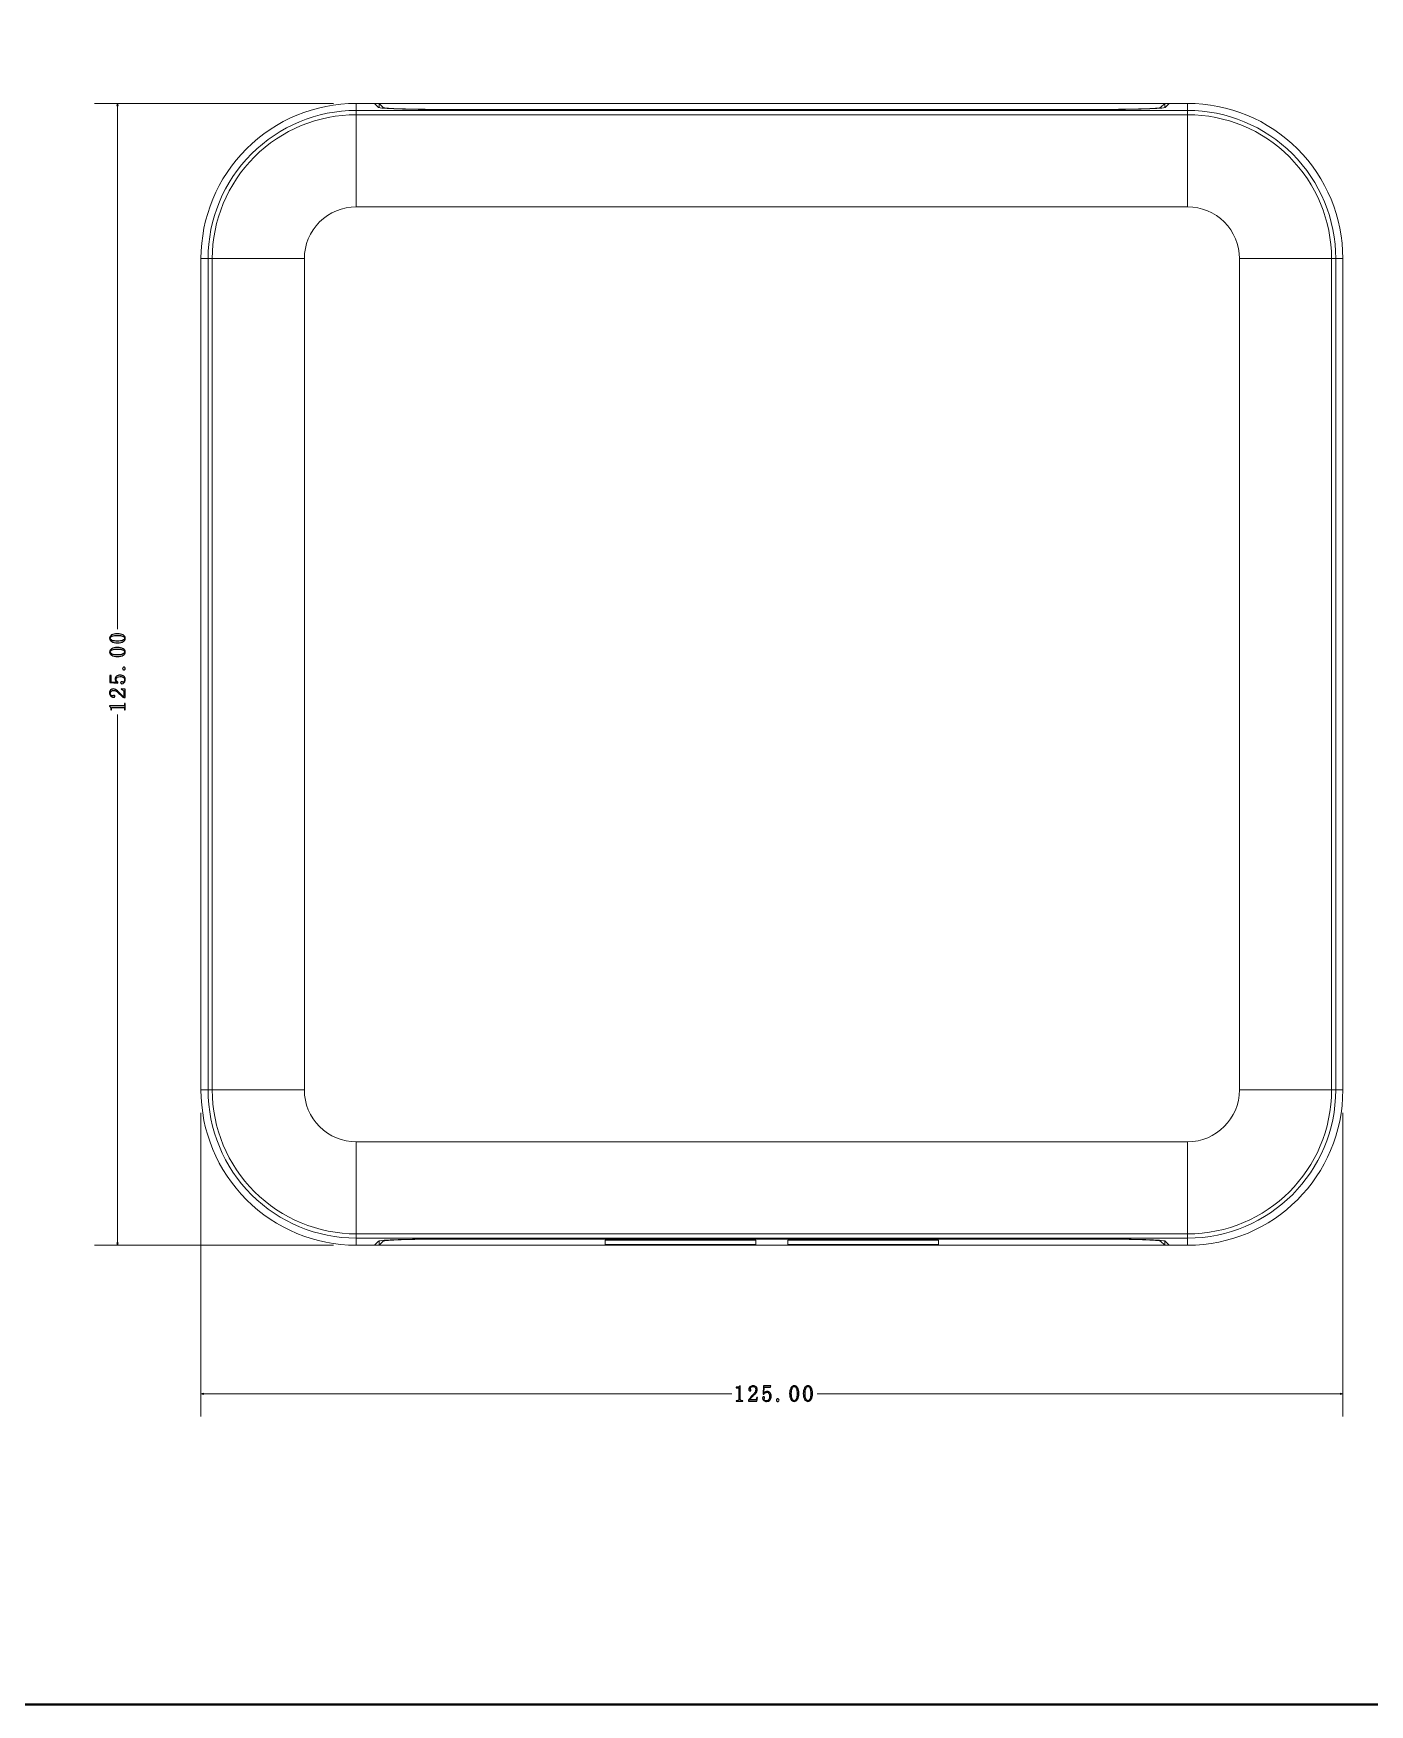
# Model space of a CAD drawing. Header units: millimetres. Extents: x -642 to 642, y -227 to 305.
# Drawn here: x -488.6 to -342.3, y -175.5 to 7.5 of the extents above; entities that cross this region are included whole.
import ezdxf

# ---------------------------------------------------------------- set-up
doc = ezdxf.new("R2010")
doc.units = ezdxf.units.MM
doc.header["$MEASUREMENT"] = 0
doc.layers.add('layer 1', color=7, linetype='Continuous')

msp = doc.modelspace()

# ---------------------------------------------------------------- hatches: boundary and pattern name
at = {"layer": 'layer 1', "true_color": 0xff0000}
h = msp.add_hatch(color=1, dxfattribs=at)
edge = h.paths.add_edge_path()
edge.add_spline(control_points=[(-479.2974, -0.4486), (-479.2974, -0.4486), (-479.3689, -0.182), (-479.3689, -0.182), (-479.3689, -0.182), (-479.4403, -0.4486), (-479.4403, -0.4486), (-479.4403, -0.4486), (-479.2974, -0.4486), (-479.2974, -0.4486)], knot_values=[0, 0, 0, 0, 0.33333333, 0.33333333, 0.33333333, 0.66666667, 0.66666667, 0.66666667, 1, 1, 1, 1], degree=3, periodic=1)
h = msp.add_hatch(color=1, dxfattribs=at)
edge = h.paths.add_edge_path()
edge.add_spline(control_points=[(-479.2974, -124.9153), (-479.2974, -124.9153), (-479.3689, -125.182), (-479.3689, -125.182), (-479.3689, -125.182), (-479.4403, -124.9153), (-479.4403, -124.9153), (-479.4403, -124.9153), (-479.2974, -124.9153), (-479.2974, -124.9153)], knot_values=[0, 0, 0, 0, 0.33333333, 0.33333333, 0.33333333, 0.66666667, 0.66666667, 0.66666667, 1, 1, 1, 1], degree=3, periodic=1)
h = msp.add_hatch(color=1, dxfattribs=at)
edge = h.paths.add_edge_path()
edge.add_spline(control_points=[(-469.9648, -141.3662), (-469.9648, -141.3662), (-470.2315, -141.4377), (-470.2315, -141.4377), (-470.2315, -141.4377), (-469.9648, -141.5091), (-469.9648, -141.5091), (-469.9648, -141.5091), (-469.9648, -141.3662), (-469.9648, -141.3662)], knot_values=[0, 0, 0, 0, 0.33333333, 0.33333333, 0.33333333, 0.66666667, 0.66666667, 0.66666667, 1, 1, 1, 1], degree=3, periodic=1)
h = msp.add_hatch(color=1, dxfattribs=at)
edge = h.paths.add_edge_path()
edge.add_spline(control_points=[(-345.4981, -141.3662), (-345.4981, -141.3662), (-345.2315, -141.4377), (-345.2315, -141.4377), (-345.2315, -141.4377), (-345.4981, -141.5091), (-345.4981, -141.5091), (-345.4981, -141.5091), (-345.4981, -141.3662), (-345.4981, -141.3662)], knot_values=[0, 0, 0, 0, 0.33333333, 0.33333333, 0.33333333, 0.66666667, 0.66666667, 0.66666667, 1, 1, 1, 1], degree=3, periodic=1)

# ---------------------------------------------------------------- linework, layer by layer
at = {"layer": 'layer 1', "lineweight": 40}
msp.add_open_spline([(-626.5734, 109.5297), (-626.5734, 109.5297), (-626.5734, -175.4703), (-626.5734, -175.4703), (-626.5734, -175.4703), (-211.0734, -175.4703), (-211.0734, -175.4703), (-211.0734, -175.4703), (-211.0734, 109.5297), (-211.0734, 109.5297), (-211.0734, 109.5297), (-626.5734, 109.5297), (-626.5734, 109.5297)], degree=3, knots=[0, 0, 0, 0, 0.25, 0.25, 0.25, 0.5, 0.5, 0.5, 0.75, 0.75, 0.75, 1, 1, 1, 1], dxfattribs=at)
at = {"layer": 'layer 1', "color": 1, "lineweight": 0}
for points in [[(-455.7315, -0.182), (-455.7315, -0.182), (-481.8689, -0.182), (-481.8689, -0.182)], [(-479.3689, -57.7323), (-479.3689, -57.7323), (-479.3689, -0.182), (-479.3689, -0.182)], [(-479.3689, -125.182), (-479.3689, -125.182), (-479.3689, -67.0851), (-479.3689, -67.0851)], [(-470.2315, -110.682), (-470.2315, -110.682), (-470.2315, -143.9377), (-470.2315, -143.9377)], [(-345.2315, -110.682), (-345.2315, -110.682), (-345.2315, -143.9377), (-345.2315, -143.9377)], [(-455.7315, -125.182), (-455.7315, -125.182), (-481.8689, -125.182), (-481.8689, -125.182)], [(-412.1346, -141.4377), (-412.1346, -141.4377), (-470.2315, -141.4377), (-470.2315, -141.4377)], [(-345.2315, -141.4377), (-345.2315, -141.4377), (-402.7818, -141.4377), (-402.7818, -141.4377)]]:
    msp.add_open_spline(points, degree=3, dxfattribs=at)
for points in [[(-479.2974, -0.4486), (-479.2974, -0.4486), (-479.3689, -0.182), (-479.3689, -0.182), (-479.3689, -0.182), (-479.4403, -0.4486), (-479.4403, -0.4486), (-479.4403, -0.4486), (-479.2974, -0.4486), (-479.2974, -0.4486)], [(-479.2974, -124.9153), (-479.2974, -124.9153), (-479.3689, -125.182), (-479.3689, -125.182), (-479.3689, -125.182), (-479.4403, -124.9153), (-479.4403, -124.9153), (-479.4403, -124.9153), (-479.2974, -124.9153), (-479.2974, -124.9153)], [(-469.9648, -141.3662), (-469.9648, -141.3662), (-470.2315, -141.4377), (-470.2315, -141.4377), (-470.2315, -141.4377), (-469.9648, -141.5091), (-469.9648, -141.5091), (-469.9648, -141.5091), (-469.9648, -141.3662), (-469.9648, -141.3662)], [(-345.4981, -141.3662), (-345.4981, -141.3662), (-345.2315, -141.4377), (-345.2315, -141.4377), (-345.2315, -141.4377), (-345.4981, -141.5091), (-345.4981, -141.5091), (-345.4981, -141.5091), (-345.4981, -141.3662), (-345.4981, -141.3662)]]:
    msp.add_open_spline(points, degree=3, knots=[0, 0, 0, 0, 0.33333333, 0.33333333, 0.33333333, 0.66666667, 0.66666667, 0.66666667, 1, 1, 1, 1], dxfattribs=at)
at = {"layer": 'layer 1', "lineweight": 9}
for points in [[(-453.2315, -0.182), (-457.7402, -0.182), (-462.0642, -1.9731), (-465.2523, -5.1612), (-468.4405, -8.3493), (-470.2315, -12.6733), (-470.2315, -17.182)], [(-345.2315, -17.182), (-345.2315, -12.6733), (-347.0226, -8.3493), (-350.2107, -5.1612), (-353.3988, -1.9731), (-357.7228, -0.182), (-362.2315, -0.182)], [(-453.2315, -11.5027), (-454.7378, -11.5027), (-456.1823, -12.101), (-457.2474, -13.1661), (-458.3125, -14.2312), (-458.9109, -15.6758), (-458.9109, -17.182)], [(-356.5522, -17.182), (-356.5522, -15.6758), (-357.1505, -14.2312), (-358.2156, -13.1661), (-359.2807, -12.101), (-360.7253, -11.5027), (-362.2315, -11.5027)], [(-470.2315, -108.182), (-470.2315, -112.6907), (-468.4405, -117.0147), (-465.2523, -120.2028), (-462.0642, -123.391), (-457.7402, -125.182), (-453.2315, -125.182)], [(-458.9109, -108.182), (-458.9109, -109.6883), (-458.3125, -111.1328), (-457.2474, -112.1979), (-456.1823, -113.263), (-454.7378, -113.8614), (-453.2315, -113.8614)]]:
    msp.add_open_spline(points, degree=3, knots=[0, 0, 0, 0, 0.5, 0.5, 0.5, 1, 1, 1, 1], dxfattribs=at)
at = {"layer": 'layer 1', "color": 9, "lineweight": 9}
for points in [[(-453.2315, -0.9591), (-457.5341, -0.9591), (-461.6605, -2.6683), (-464.7028, -5.7107), (-467.7452, -8.7531), (-469.4544, -12.8794), (-469.4544, -17.182)], [(-453.2315, -1.421), (-457.4116, -1.421), (-461.4205, -3.0815), (-464.3763, -6.0373), (-467.332, -8.993), (-468.9926, -13.0019), (-468.9926, -17.182)], [(-346.0086, -17.182), (-346.0086, -12.8794), (-347.7178, -8.7531), (-350.7602, -5.7107), (-353.8026, -2.6683), (-357.9289, -0.9591), (-362.2315, -0.9591)], [(-346.4705, -17.182), (-346.4705, -13.0019), (-348.131, -8.993), (-351.0868, -6.0373), (-354.0425, -3.0815), (-358.0514, -1.421), (-362.2315, -1.421)], [(-469.4544, -108.182), (-469.4544, -112.4846), (-467.7452, -116.611), (-464.7028, -119.6533), (-461.6605, -122.6957), (-457.5341, -124.4049), (-453.2315, -124.4049)], [(-468.9926, -108.182), (-468.9926, -112.3621), (-467.332, -116.371), (-464.3763, -119.3268), (-461.4205, -122.2826), (-457.4116, -123.9431), (-453.2315, -123.9431)]]:
    msp.add_open_spline(points, degree=3, knots=[0, 0, 0, 0, 0.5, 0.5, 0.5, 1, 1, 1, 1], dxfattribs=at)
for points in [[(-453.2315, -11.5027), (-453.2315, -11.5027), (-453.2315, -0.182), (-453.2315, -0.182)], [(-453.2315, -0.9591), (-453.2315, -0.9591), (-362.2315, -0.9591), (-362.2315, -0.9591)], [(-453.2315, -1.421), (-453.2315, -1.421), (-362.2315, -1.421), (-362.2315, -1.421)], [(-450.2871, -0.7088), (-450.2871, -0.7088), (-450.2871, -0.6265), (-450.2871, -0.6265)], [(-443.791, -0.863), (-443.791, -0.863), (-443.791, -0.8455), (-443.791, -0.8455)], [(-371.672, -0.863), (-371.672, -0.863), (-371.672, -0.8455), (-371.672, -0.8455)], [(-365.1759, -0.7088), (-365.1759, -0.7088), (-365.1759, -0.6265), (-365.1759, -0.6265)], [(-362.2315, -11.5027), (-362.2315, -11.5027), (-362.2315, -0.182), (-362.2315, -0.182)], [(-470.2315, -17.182), (-470.2315, -17.182), (-458.9109, -17.182), (-458.9109, -17.182)], [(-469.4544, -108.182), (-469.4544, -108.182), (-469.4544, -17.182), (-469.4544, -17.182)], [(-468.9926, -108.182), (-468.9926, -108.182), (-468.9926, -17.182), (-468.9926, -17.182)], [(-356.5522, -17.182), (-356.5522, -17.182), (-345.2315, -17.182), (-345.2315, -17.182)], [(-346.4705, -17.182), (-346.4705, -17.182), (-346.4705, -108.182), (-346.4705, -108.182)], [(-346.0086, -17.182), (-346.0086, -17.182), (-346.0086, -108.182), (-346.0086, -108.182)], [(-470.2315, -108.182), (-470.2315, -108.182), (-458.9109, -108.182), (-458.9109, -108.182)], [(-362.2315, -124.4049), (-353.2719, -124.4049), (-346.0087, -117.1417), (-346.0086, -108.1821)], [(-362.2315, -123.9431), (-353.527, -123.9431), (-346.4705, -116.8867), (-346.4705, -108.1821)], [(-356.5522, -108.182), (-356.5522, -108.182), (-345.2315, -108.182), (-345.2315, -108.182)], [(-453.2315, -125.182), (-453.2315, -125.182), (-453.2315, -113.8614), (-453.2315, -113.8614)], [(-362.2315, -125.182), (-362.2315, -125.182), (-362.2315, -113.8614), (-362.2315, -113.8614)], [(-362.2315, -123.9431), (-362.2315, -123.9431), (-453.2315, -123.9431), (-453.2315, -123.9431)], [(-362.2315, -124.4049), (-362.2315, -124.4049), (-453.2315, -124.4049), (-453.2315, -124.4049)], [(-450.2871, -124.6552), (-450.2871, -124.6552), (-450.2871, -124.7376), (-450.2871, -124.7376)], [(-443.791, -124.5011), (-443.791, -124.5011), (-443.791, -124.5185), (-443.791, -124.5185)], [(-371.672, -124.5011), (-371.672, -124.5011), (-371.672, -124.5185), (-371.672, -124.5185)], [(-365.1759, -124.6552), (-365.1759, -124.6552), (-365.1759, -124.7376), (-365.1759, -124.7376)]]:
    msp.add_open_spline(points, degree=3, dxfattribs=at)
at = {"layer": 'layer 1', "lineweight": 9}
for points in [[(-453.2315, -0.182), (-453.2315, -0.182), (-362.2315, -0.182), (-362.2315, -0.182)], [(-451.2315, -0.182), (-451.2315, -0.182), (-450.7865, -0.6271), (-450.7865, -0.6271)], [(-450.7865, -0.6271), (-450.6549, -0.7587), (-447.5617, -0.863), (-443.7907, -0.863)], [(-450.7315, -0.6502), (-450.7315, -0.6502), (-450.7315, -0.182), (-450.7315, -0.182)], [(-450.7315, -0.182), (-450.7315, -0.182), (-450.2871, -0.6265), (-450.2871, -0.6265)], [(-450.2871, -0.6265), (-450.1649, -0.7487), (-447.2926, -0.8455), (-443.791, -0.8455)], [(-443.791, -0.8455), (-443.791, -0.8455), (-371.672, -0.8455), (-371.672, -0.8455)], [(-371.6723, -0.863), (-371.6723, -0.863), (-443.7907, -0.863), (-443.7907, -0.863)], [(-371.6723, -0.863), (-367.9014, -0.863), (-364.8082, -0.7587), (-364.6766, -0.6271)], [(-371.672, -0.8455), (-368.1704, -0.8455), (-365.2982, -0.7487), (-365.1759, -0.6265)], [(-365.1759, -0.6265), (-365.1759, -0.6265), (-364.7315, -0.182), (-364.7315, -0.182)], [(-364.7315, -0.6502), (-364.7315, -0.6502), (-364.7315, -0.182), (-364.7315, -0.182)], [(-364.2315, -0.182), (-364.2315, -0.182), (-364.6766, -0.6271), (-364.6766, -0.6271)], [(-362.2315, -11.5027), (-362.2315, -11.5027), (-453.2315, -11.5027), (-453.2315, -11.5027)], [(-470.2315, -108.182), (-470.2315, -108.182), (-470.2315, -17.182), (-470.2315, -17.182)], [(-458.9109, -17.182), (-458.9109, -17.182), (-458.9109, -108.182), (-458.9109, -108.182)], [(-356.5522, -108.182), (-356.5522, -108.182), (-356.5522, -17.182), (-356.5522, -17.182)], [(-345.2315, -17.182), (-345.2315, -17.182), (-345.2315, -108.182), (-345.2315, -108.182)], [(-362.2315, -125.182), (-352.8427, -125.182), (-345.2316, -117.5709), (-345.2315, -108.1821)], [(-362.2315, -113.8614), (-359.0949, -113.8614), (-356.5522, -111.3187), (-356.5522, -108.1821)], [(-453.2315, -113.8614), (-453.2315, -113.8614), (-362.2315, -113.8614), (-362.2315, -113.8614)], [(-453.2315, -125.182), (-453.2315, -125.182), (-362.2315, -125.182), (-362.2315, -125.182)], [(-451.2315, -125.182), (-451.2315, -125.182), (-450.7865, -124.737), (-450.7865, -124.737)], [(-443.7907, -124.5011), (-447.5617, -124.5011), (-450.6549, -124.6054), (-450.7865, -124.737)], [(-450.7315, -124.7139), (-450.7315, -124.7139), (-450.7315, -125.182), (-450.7315, -125.182)], [(-450.2871, -124.7376), (-450.2871, -124.7376), (-450.7315, -125.182), (-450.7315, -125.182)], [(-443.791, -124.5185), (-447.2926, -124.5185), (-450.1649, -124.6154), (-450.2871, -124.7376)], [(-371.672, -124.5185), (-371.672, -124.5185), (-443.791, -124.5185), (-443.791, -124.5185)], [(-371.6723, -124.5011), (-371.6723, -124.5011), (-443.7907, -124.5011), (-443.7907, -124.5011)], [(-409.4815, -124.6215), (-409.4815, -124.6215), (-425.9815, -124.6215), (-425.9815, -124.6215)], [(-425.9815, -124.6215), (-425.9815, -124.6215), (-425.9815, -125.1), (-425.9815, -125.1)], [(-425.9815, -125.1), (-425.9815, -125.1), (-409.4815, -125.1), (-409.4815, -125.1)], [(-409.4815, -125.1), (-409.4815, -125.1), (-409.4815, -124.6215), (-409.4815, -124.6215)], [(-389.4815, -124.6215), (-389.4815, -124.6215), (-405.9815, -124.6215), (-405.9815, -124.6215)], [(-405.9815, -124.6215), (-405.9815, -124.6215), (-405.9815, -125.1), (-405.9815, -125.1)], [(-405.9815, -125.1), (-405.9815, -125.1), (-389.4815, -125.1), (-389.4815, -125.1)], [(-389.4815, -125.1), (-389.4815, -125.1), (-389.4815, -124.6215), (-389.4815, -124.6215)], [(-364.6766, -124.737), (-364.8082, -124.6054), (-367.9014, -124.5011), (-371.6723, -124.5011)], [(-365.1759, -124.7376), (-365.2982, -124.6154), (-368.1704, -124.5185), (-371.672, -124.5185)], [(-364.7315, -125.182), (-364.7315, -125.182), (-365.1759, -124.7376), (-365.1759, -124.7376)], [(-364.7315, -124.7139), (-364.7315, -124.7139), (-364.7315, -125.182), (-364.7315, -125.182)], [(-364.2315, -125.182), (-364.2315, -125.182), (-364.6766, -124.737), (-364.6766, -124.737)]]:
    msp.add_open_spline(points, degree=3, dxfattribs=at)
at = {"layer": 'layer 1', "color": 3}
for points, knots in [([(-478.7538, -58.3803), (-478.6008, -58.4749), (-478.5242, -58.5937), (-478.5242, -58.7366), (-478.5242, -58.8799), (-478.5992, -59.0003), (-478.7488, -59.0982), (-478.8988, -59.1957), (-479.1104, -59.2445), (-479.3838, -59.2445), (-479.6375, -59.2445), (-479.8425, -59.1974), (-479.9988, -59.1028), (-480.155, -59.0087), (-480.2333, -58.8866), (-480.2333, -58.7366), (-480.2333, -58.5937), (-480.1583, -58.4749), (-480.0088, -58.3803), (-479.8588, -58.2857), (-479.6504, -58.2387), (-479.3838, -58.2387), (-479.1167, -58.2387), (-478.9067, -58.2857), (-478.7538, -58.3803)], [0, 0, 0, 0, 0.125, 0.125, 0.125, 0.25, 0.25, 0.25, 0.375, 0.375, 0.375, 0.5, 0.5, 0.5, 0.625, 0.625, 0.625, 0.75, 0.75, 0.75, 0.875, 0.875, 0.875, 1, 1, 1, 1]), ([(-479.945, -58.5024), (-480.085, -58.5545), (-480.155, -58.6324), (-480.155, -58.7366), (-480.155, -58.8278), (-480.085, -58.9045), (-479.945, -58.9662), (-479.8054, -59.0282), (-479.6179, -59.0591), (-479.3838, -59.0591), (-479.1363, -59.0591), (-478.9442, -59.0282), (-478.8075, -58.9662), (-478.6708, -58.9045), (-478.6025, -58.8278), (-478.6025, -58.7366), (-478.6025, -58.6391), (-478.6708, -58.5624), (-478.8075, -58.5074), (-478.9442, -58.452), (-479.1363, -58.4241), (-479.3838, -58.4241), (-479.6179, -58.4241), (-479.8054, -58.4503), (-479.945, -58.5024)], [0, 0, 0, 0, 0.125, 0.125, 0.125, 0.25, 0.25, 0.25, 0.375, 0.375, 0.375, 0.5, 0.5, 0.5, 0.625, 0.625, 0.625, 0.75, 0.75, 0.75, 0.875, 0.875, 0.875, 1, 1, 1, 1]), ([(-478.7538, -59.8803), (-478.6008, -59.9749), (-478.5242, -60.0937), (-478.5242, -60.2366), (-478.5242, -60.3799), (-478.5992, -60.5003), (-478.7488, -60.5982), (-478.8988, -60.6957), (-479.1104, -60.7445), (-479.3838, -60.7445), (-479.6375, -60.7445), (-479.8425, -60.6974), (-479.9988, -60.6028), (-480.155, -60.5087), (-480.2333, -60.3866), (-480.2333, -60.2366), (-480.2333, -60.0937), (-480.1583, -59.9749), (-480.0088, -59.8803), (-479.8588, -59.7857), (-479.6504, -59.7387), (-479.3838, -59.7387), (-479.1167, -59.7387), (-478.9067, -59.7857), (-478.7538, -59.8803)], [0, 0, 0, 0, 0.125, 0.125, 0.125, 0.25, 0.25, 0.25, 0.375, 0.375, 0.375, 0.5, 0.5, 0.5, 0.625, 0.625, 0.625, 0.75, 0.75, 0.75, 0.875, 0.875, 0.875, 1, 1, 1, 1]), ([(-479.945, -60.0024), (-480.085, -60.0545), (-480.155, -60.1324), (-480.155, -60.2366), (-480.155, -60.3278), (-480.085, -60.4045), (-479.945, -60.4662), (-479.8054, -60.5282), (-479.6179, -60.5591), (-479.3838, -60.5591), (-479.1363, -60.5591), (-478.9442, -60.5282), (-478.8075, -60.4662), (-478.6708, -60.4045), (-478.6025, -60.3278), (-478.6025, -60.2366), (-478.6025, -60.1391), (-478.6708, -60.0624), (-478.8075, -60.0074), (-478.9442, -59.952), (-479.1363, -59.9241), (-479.3838, -59.9241), (-479.6179, -59.9241), (-479.8054, -59.9503), (-479.945, -60.0024)], [0, 0, 0, 0, 0.125, 0.125, 0.125, 0.25, 0.25, 0.25, 0.375, 0.375, 0.375, 0.5, 0.5, 0.5, 0.625, 0.625, 0.625, 0.75, 0.75, 0.75, 0.875, 0.875, 0.875, 1, 1, 1, 1]), ([(-478.5538, -61.9466), (-478.5275, -61.9762), (-478.5146, -62.0103), (-478.5146, -62.0491), (-478.5146, -62.0882), (-478.5275, -62.1224), (-478.5538, -62.152), (-478.5796, -62.1812), (-478.6154, -62.1957), (-478.6608, -62.1957), (-478.7067, -62.1957), (-478.7425, -62.1812), (-478.7683, -62.152), (-478.7946, -62.1224), (-478.8075, -62.0882), (-478.8075, -62.0491), (-478.8075, -62.0103), (-478.7929, -61.9762), (-478.7638, -61.9466), (-478.7342, -61.9174), (-478.7, -61.9028), (-478.6608, -61.9028), (-478.6154, -61.9028), (-478.5796, -61.9174), (-478.5538, -61.9466)], [0, 0, 0, 0, 0.125, 0.125, 0.125, 0.25, 0.25, 0.25, 0.375, 0.375, 0.375, 0.5, 0.5, 0.5, 0.625, 0.625, 0.625, 0.75, 0.75, 0.75, 0.875, 0.875, 0.875, 1, 1, 1, 1]), ([(-479.5888, -63.3782), (-479.6083, -63.3166), (-479.6179, -63.2528), (-479.6179, -63.1878), (-479.6179, -63.0641), (-479.5708, -62.9632), (-479.4763, -62.8853), (-479.3821, -62.807), (-479.2567, -62.7678), (-479.1004, -62.7678), (-478.9246, -62.7678), (-478.7846, -62.8087), (-478.6804, -62.8899), (-478.5763, -62.9716), (-478.5242, -63.0966), (-478.5242, -63.2662), (-478.5242, -63.3832), (-478.5583, -63.4874), (-478.6267, -63.5787), (-478.695, -63.6695), (-478.7783, -63.7153), (-478.8758, -63.7153), (-478.915, -63.7153), (-478.9492, -63.7041), (-478.9783, -63.6812), (-479.0075, -63.6582), (-479.0225, -63.6274), (-479.0225, -63.5882), (-479.0225, -63.5491), (-479.0092, -63.5232), (-478.9833, -63.5103), (-478.9571, -63.497), (-478.9346, -63.4907), (-478.915, -63.4907), (-478.8758, -63.4907), (-478.845, -63.5003), (-478.8221, -63.5199), (-478.7992, -63.5395), (-478.775, -63.5491), (-478.7488, -63.5491), (-478.6967, -63.5491), (-478.6579, -63.5182), (-478.6317, -63.4566), (-478.6058, -63.3945), (-478.5925, -63.3278), (-478.5925, -63.2562), (-478.5925, -63.152), (-478.635, -63.0724), (-478.7196, -63.017), (-478.8042, -62.9616), (-478.9246, -62.9341), (-479.0808, -62.9341), (-479.2113, -62.9341), (-479.3171, -62.9582), (-479.3983, -63.0074), (-479.4796, -63.0562), (-479.5204, -63.1295), (-479.5204, -63.227), (-479.5204, -63.2987), (-479.5075, -63.3603), (-479.4813, -63.4124), (-479.4554, -63.4645), (-479.4, -63.5132), (-479.3154, -63.5591), (-479.3154, -63.5591), (-479.325, -63.647), (-479.325, -63.647), (-479.325, -63.647), (-480.2138, -63.5982), (-480.2138, -63.5982), (-480.2138, -63.5982), (-480.2138, -62.7974), (-480.2138, -62.7974), (-480.2138, -62.7974), (-480.0671, -62.8266), (-480.0671, -62.8266), (-480.0671, -62.8266), (-480.0671, -63.5299), (-480.0671, -63.5299), (-480.0671, -63.5299), (-479.4229, -63.5687), (-479.4229, -63.5687), (-479.5138, -63.5037), (-479.5692, -63.4403), (-479.5888, -63.3782)], [0, 0, 0, 0, 0.03571429, 0.03571429, 0.03571429, 0.07142857, 0.07142857, 0.07142857, 0.10714286, 0.10714286, 0.10714286, 0.14285714, 0.14285714, 0.14285714, 0.17857143, 0.17857143, 0.17857143, 0.21428571, 0.21428571, 0.21428571, 0.25, 0.25, 0.25, 0.28571429, 0.28571429, 0.28571429, 0.32142857, 0.32142857, 0.32142857, 0.35714286, 0.35714286, 0.35714286, 0.39285714, 0.39285714, 0.39285714, 0.42857143, 0.42857143, 0.42857143, 0.46428571, 0.46428571, 0.46428571, 0.5, 0.5, 0.5, 0.53571429, 0.53571429, 0.53571429, 0.57142857, 0.57142857, 0.57142857, 0.60714286, 0.60714286, 0.60714286, 0.64285714, 0.64285714, 0.64285714, 0.67857143, 0.67857143, 0.67857143, 0.71428571, 0.71428571, 0.71428571, 0.75, 0.75, 0.75, 0.78571429, 0.78571429, 0.78571429, 0.82142857, 0.82142857, 0.82142857, 0.85714286, 0.85714286, 0.85714286, 0.89285714, 0.89285714, 0.89285714, 0.92857143, 0.92857143, 0.92857143, 0.96428571, 0.96428571, 0.96428571, 1, 1, 1, 1]), ([(-479.53, -64.5316), (-479.6279, -64.4795), (-479.7188, -64.4537), (-479.8038, -64.4537), (-479.9208, -64.4537), (-480.0104, -64.4795), (-480.0721, -64.5316), (-480.1342, -64.5837), (-480.165, -64.662), (-480.165, -64.7662), (-480.165, -64.8441), (-480.1438, -64.9107), (-480.1013, -64.9662), (-480.0592, -65.0216), (-480.0054, -65.0491), (-479.9404, -65.0491), (-479.9013, -65.0491), (-479.8688, -65.0378), (-479.8425, -65.0149), (-479.8167, -64.9924), (-479.7904, -64.9807), (-479.7646, -64.9807), (-479.7321, -64.9807), (-479.7075, -64.9891), (-479.6913, -65.0053), (-479.675, -65.0216), (-479.6667, -65.0462), (-479.6671, -65.0787), (-479.6667, -65.1174), (-479.6783, -65.1487), (-479.7013, -65.1712), (-479.7238, -65.1941), (-479.7613, -65.2053), (-479.8133, -65.2053), (-479.95, -65.2053), (-480.0542, -65.1566), (-480.1258, -65.0591), (-480.1975, -64.9612), (-480.2333, -64.857), (-480.2333, -64.7466), (-480.2333, -64.5903), (-480.1942, -64.4749), (-480.1163, -64.3999), (-480.0379, -64.3249), (-479.9404, -64.2874), (-479.8233, -64.2874), (-479.745, -64.2874), (-479.6667, -64.3053), (-479.5888, -64.3412), (-479.5104, -64.377), (-479.4358, -64.4341), (-479.3642, -64.512), (-479.1817, -64.7007), (-479.0338, -64.8457), (-478.92, -64.9466), (-478.8058, -65.0478), (-478.7292, -65.1078), (-478.6904, -65.1274), (-478.6904, -65.1274), (-478.6904, -64.5512), (-478.6904, -64.5512), (-478.6904, -64.4924), (-478.7129, -64.4437), (-478.7588, -64.4049), (-478.8042, -64.3657), (-478.8725, -64.3395), (-478.9638, -64.3266), (-478.9638, -64.3266), (-478.9638, -64.2678), (-478.9638, -64.2678), (-478.9638, -64.2678), (-478.5438, -64.3266), (-478.5438, -64.3266), (-478.5438, -64.3266), (-478.5438, -65.2349), (-478.5438, -65.2349), (-478.5438, -65.2349), (-478.6708, -65.2349), (-478.6708, -65.2349), (-478.7292, -65.2024), (-478.8042, -65.1487), (-478.8954, -65.0737), (-478.9867, -64.9987), (-479.0938, -64.8995), (-479.2175, -64.7757), (-479.3283, -64.6653), (-479.4325, -64.5837), (-479.53, -64.5316)], [0, 0, 0, 0, 0.03448276, 0.03448276, 0.03448276, 0.06896552, 0.06896552, 0.06896552, 0.10344828, 0.10344828, 0.10344828, 0.13793103, 0.13793103, 0.13793103, 0.17241379, 0.17241379, 0.17241379, 0.20689655, 0.20689655, 0.20689655, 0.24137931, 0.24137931, 0.24137931, 0.27586207, 0.27586207, 0.27586207, 0.31034483, 0.31034483, 0.31034483, 0.34482759, 0.34482759, 0.34482759, 0.37931034, 0.37931034, 0.37931034, 0.4137931, 0.4137931, 0.4137931, 0.44827586, 0.44827586, 0.44827586, 0.48275862, 0.48275862, 0.48275862, 0.51724138, 0.51724138, 0.51724138, 0.55172414, 0.55172414, 0.55172414, 0.5862069, 0.5862069, 0.5862069, 0.62068966, 0.62068966, 0.62068966, 0.65517241, 0.65517241, 0.65517241, 0.68965517, 0.68965517, 0.68965517, 0.72413793, 0.72413793, 0.72413793, 0.75862069, 0.75862069, 0.75862069, 0.79310345, 0.79310345, 0.79310345, 0.82758621, 0.82758621, 0.82758621, 0.86206897, 0.86206897, 0.86206897, 0.89655172, 0.89655172, 0.89655172, 0.93103448, 0.93103448, 0.93103448, 0.96551724, 0.96551724, 0.96551724, 1, 1, 1, 1]), ([(-480.2429, -66.1878), (-480.2429, -66.1878), (-480.2429, -66.1487), (-480.2429, -66.1487), (-480.2429, -66.1487), (-478.7588, -66.1487), (-478.7588, -66.1487), (-478.7067, -66.1487), (-478.6675, -66.1324), (-478.6417, -66.0999), (-478.6154, -66.0674), (-478.6025, -66.022), (-478.6025, -65.9632), (-478.6025, -65.9632), (-478.6025, -65.8657), (-478.6025, -65.8657), (-478.6025, -65.8657), (-478.5438, -65.8657), (-478.5438, -65.8657), (-478.5438, -65.8657), (-478.5438, -66.5787), (-478.5438, -66.5787), (-478.5438, -66.5787), (-478.6025, -66.5787), (-478.6025, -66.5787), (-478.6025, -66.5787), (-478.6025, -66.4907), (-478.6025, -66.4907), (-478.6025, -66.4257), (-478.6154, -66.3782), (-478.6417, -66.3491), (-478.6675, -66.3199), (-478.7067, -66.3049), (-478.7588, -66.3049), (-478.7588, -66.3049), (-479.9404, -66.3049), (-479.9404, -66.3049), (-479.9663, -66.3049), (-479.9875, -66.3132), (-480.0038, -66.3295), (-480.02, -66.3457), (-480.0283, -66.3703), (-480.0283, -66.4028), (-480.0283, -66.4028), (-480.0283, -66.5787), (-480.0283, -66.5787), (-480.0283, -66.5787), (-480.0867, -66.5787), (-480.0867, -66.5787), (-480.0867, -66.5787), (-480.0867, -66.4907), (-480.0867, -66.4907), (-480.0867, -66.4124), (-480.1, -66.3491), (-480.1258, -66.3003), (-480.1521, -66.2516), (-480.1908, -66.2141), (-480.2429, -66.1878)], [0, 0, 0, 0, 0.05263158, 0.05263158, 0.05263158, 0.10526316, 0.10526316, 0.10526316, 0.15789474, 0.15789474, 0.15789474, 0.21052632, 0.21052632, 0.21052632, 0.26315789, 0.26315789, 0.26315789, 0.31578947, 0.31578947, 0.31578947, 0.36842105, 0.36842105, 0.36842105, 0.42105263, 0.42105263, 0.42105263, 0.47368421, 0.47368421, 0.47368421, 0.52631579, 0.52631579, 0.52631579, 0.57894737, 0.57894737, 0.57894737, 0.63157895, 0.63157895, 0.63157895, 0.68421053, 0.68421053, 0.68421053, 0.73684211, 0.73684211, 0.73684211, 0.78947368, 0.78947368, 0.78947368, 0.84210526, 0.84210526, 0.84210526, 0.89473684, 0.89473684, 0.89473684, 0.94736842, 0.94736842, 0.94736842, 1, 1, 1, 1]), ([(-411.2373, -140.5637), (-411.2373, -140.5637), (-411.1982, -140.5637), (-411.1982, -140.5637), (-411.1982, -140.5637), (-411.1982, -142.0478), (-411.1982, -142.0478), (-411.1982, -142.0999), (-411.1819, -142.1391), (-411.1494, -142.1649), (-411.1169, -142.1912), (-411.0715, -142.2041), (-411.0127, -142.2041), (-411.0127, -142.2041), (-410.9152, -142.2041), (-410.9152, -142.2041), (-410.9152, -142.2041), (-410.9152, -142.2628), (-410.9152, -142.2628), (-410.9152, -142.2628), (-411.6282, -142.2628), (-411.6282, -142.2628), (-411.6282, -142.2628), (-411.6282, -142.2041), (-411.6282, -142.2041), (-411.6282, -142.2041), (-411.5402, -142.2041), (-411.5402, -142.2041), (-411.4752, -142.2041), (-411.4277, -142.1912), (-411.3986, -142.1649), (-411.3694, -142.1391), (-411.3544, -142.0999), (-411.3544, -142.0478), (-411.3544, -142.0478), (-411.3544, -140.8662), (-411.3544, -140.8662), (-411.3544, -140.8403), (-411.3627, -140.8191), (-411.379, -140.8028), (-411.3952, -140.7866), (-411.4198, -140.7783), (-411.4523, -140.7783), (-411.4523, -140.7783), (-411.6282, -140.7783), (-411.6282, -140.7783), (-411.6282, -140.7783), (-411.6282, -140.7199), (-411.6282, -140.7199), (-411.6282, -140.7199), (-411.5402, -140.7199), (-411.5402, -140.7199), (-411.4619, -140.7199), (-411.3986, -140.7066), (-411.3498, -140.6808), (-411.3011, -140.6545), (-411.2636, -140.6158), (-411.2373, -140.5637)], [0, 0, 0, 0, 0.05263158, 0.05263158, 0.05263158, 0.10526316, 0.10526316, 0.10526316, 0.15789474, 0.15789474, 0.15789474, 0.21052632, 0.21052632, 0.21052632, 0.26315789, 0.26315789, 0.26315789, 0.31578947, 0.31578947, 0.31578947, 0.36842105, 0.36842105, 0.36842105, 0.42105263, 0.42105263, 0.42105263, 0.47368421, 0.47368421, 0.47368421, 0.52631579, 0.52631579, 0.52631579, 0.57894737, 0.57894737, 0.57894737, 0.63157895, 0.63157895, 0.63157895, 0.68421053, 0.68421053, 0.68421053, 0.73684211, 0.73684211, 0.73684211, 0.78947368, 0.78947368, 0.78947368, 0.84210526, 0.84210526, 0.84210526, 0.89473684, 0.89473684, 0.89473684, 0.94736842, 0.94736842, 0.94736842, 1, 1, 1, 1]), ([(-409.5811, -141.2766), (-409.529, -141.1787), (-409.5032, -141.0874), (-409.5032, -141.0028), (-409.5032, -140.8858), (-409.529, -140.7962), (-409.5811, -140.7345), (-409.6332, -140.6724), (-409.7115, -140.6416), (-409.8157, -140.6416), (-409.8936, -140.6416), (-409.9602, -140.6628), (-410.0157, -140.7053), (-410.0711, -140.7474), (-410.0986, -140.8012), (-410.0986, -140.8662), (-410.0986, -140.9053), (-410.0873, -140.9378), (-410.0644, -140.9641), (-410.0419, -140.9899), (-410.0302, -141.0162), (-410.0302, -141.042), (-410.0302, -141.0745), (-410.0386, -141.0991), (-410.0548, -141.1153), (-410.0711, -141.1316), (-410.0957, -141.1395), (-410.1282, -141.1395), (-410.1669, -141.1395), (-410.1982, -141.1283), (-410.2207, -141.1053), (-410.2436, -141.0828), (-410.2548, -141.0453), (-410.2548, -140.9933), (-410.2548, -140.8566), (-410.2061, -140.7524), (-410.1086, -140.6808), (-410.0107, -140.6091), (-409.9065, -140.5733), (-409.7961, -140.5733), (-409.6398, -140.5733), (-409.5244, -140.6124), (-409.4494, -140.6903), (-409.3744, -140.7687), (-409.3369, -140.8662), (-409.3369, -140.9833), (-409.3369, -141.0616), (-409.3548, -141.1395), (-409.3907, -141.2178), (-409.4265, -141.2958), (-409.4836, -141.3708), (-409.5615, -141.4424), (-409.7502, -141.6249), (-409.8952, -141.7728), (-409.9961, -141.8866), (-410.0973, -142.0008), (-410.1573, -142.077), (-410.1769, -142.1162), (-410.1769, -142.1162), (-409.6007, -142.1162), (-409.6007, -142.1162), (-409.5419, -142.1162), (-409.4932, -142.0937), (-409.4544, -142.0478), (-409.4152, -142.0024), (-409.389, -141.9341), (-409.3761, -141.8428), (-409.3761, -141.8428), (-409.3173, -141.8428), (-409.3173, -141.8428), (-409.3173, -141.8428), (-409.3761, -142.2628), (-409.3761, -142.2628), (-409.3761, -142.2628), (-410.2844, -142.2628), (-410.2844, -142.2628), (-410.2844, -142.2628), (-410.2844, -142.1358), (-410.2844, -142.1358), (-410.2519, -142.077), (-410.1982, -142.0024), (-410.1232, -141.9112), (-410.0482, -141.8199), (-409.949, -141.7124), (-409.8252, -141.5891), (-409.7148, -141.4783), (-409.6332, -141.3741), (-409.5811, -141.2766)], [0, 0, 0, 0, 0.03448276, 0.03448276, 0.03448276, 0.06896552, 0.06896552, 0.06896552, 0.10344828, 0.10344828, 0.10344828, 0.13793103, 0.13793103, 0.13793103, 0.17241379, 0.17241379, 0.17241379, 0.20689655, 0.20689655, 0.20689655, 0.24137931, 0.24137931, 0.24137931, 0.27586207, 0.27586207, 0.27586207, 0.31034483, 0.31034483, 0.31034483, 0.34482759, 0.34482759, 0.34482759, 0.37931034, 0.37931034, 0.37931034, 0.4137931, 0.4137931, 0.4137931, 0.44827586, 0.44827586, 0.44827586, 0.48275862, 0.48275862, 0.48275862, 0.51724138, 0.51724138, 0.51724138, 0.55172414, 0.55172414, 0.55172414, 0.5862069, 0.5862069, 0.5862069, 0.62068966, 0.62068966, 0.62068966, 0.65517241, 0.65517241, 0.65517241, 0.68965517, 0.68965517, 0.68965517, 0.72413793, 0.72413793, 0.72413793, 0.75862069, 0.75862069, 0.75862069, 0.79310345, 0.79310345, 0.79310345, 0.82758621, 0.82758621, 0.82758621, 0.86206897, 0.86206897, 0.86206897, 0.89655172, 0.89655172, 0.89655172, 0.93103448, 0.93103448, 0.93103448, 0.96551724, 0.96551724, 0.96551724, 1, 1, 1, 1]), ([(-408.4277, -141.2178), (-408.3661, -141.1983), (-408.3023, -141.1887), (-408.2373, -141.1887), (-408.1136, -141.1887), (-408.0127, -141.2358), (-407.9348, -141.3303), (-407.8565, -141.4245), (-407.8173, -141.5499), (-407.8173, -141.7062), (-407.8173, -141.882), (-407.8582, -142.022), (-407.9394, -142.1262), (-408.0211, -142.2303), (-408.1461, -142.2824), (-408.3157, -142.2824), (-408.4327, -142.2824), (-408.5369, -142.2483), (-408.6282, -142.1799), (-408.719, -142.1116), (-408.7648, -142.0283), (-408.7648, -141.9308), (-408.7648, -141.8916), (-408.7536, -141.8574), (-408.7307, -141.8283), (-408.7077, -141.7991), (-408.6769, -141.7841), (-408.6377, -141.7841), (-408.5986, -141.7841), (-408.5727, -141.7974), (-408.5598, -141.8233), (-408.5465, -141.8495), (-408.5402, -141.872), (-408.5402, -141.8916), (-408.5402, -141.9308), (-408.5498, -141.9616), (-408.5694, -141.9845), (-408.589, -142.0074), (-408.5986, -142.0316), (-408.5986, -142.0578), (-408.5986, -142.1099), (-408.5677, -142.1487), (-408.5061, -142.1749), (-408.444, -142.2008), (-408.3773, -142.2141), (-408.3057, -142.2141), (-408.2015, -142.2141), (-408.1219, -142.1716), (-408.0665, -142.087), (-408.0111, -142.0024), (-407.9836, -141.882), (-407.9836, -141.7258), (-407.9836, -141.5953), (-408.0077, -141.4895), (-408.0569, -141.4083), (-408.1057, -141.327), (-408.179, -141.2862), (-408.2765, -141.2862), (-408.3482, -141.2862), (-408.4098, -141.2991), (-408.4619, -141.3253), (-408.514, -141.3512), (-408.5627, -141.4066), (-408.6086, -141.4912), (-408.6086, -141.4912), (-408.6965, -141.4816), (-408.6965, -141.4816), (-408.6965, -141.4816), (-408.6477, -140.5928), (-408.6477, -140.5928), (-408.6477, -140.5928), (-407.8469, -140.5928), (-407.8469, -140.5928), (-407.8469, -140.5928), (-407.8761, -140.7395), (-407.8761, -140.7395), (-407.8761, -140.7395), (-408.5794, -140.7395), (-408.5794, -140.7395), (-408.5794, -140.7395), (-408.6182, -141.3837), (-408.6182, -141.3837), (-408.5532, -141.2928), (-408.4898, -141.2374), (-408.4277, -141.2178)], [0, 0, 0, 0, 0.03571429, 0.03571429, 0.03571429, 0.07142857, 0.07142857, 0.07142857, 0.10714286, 0.10714286, 0.10714286, 0.14285714, 0.14285714, 0.14285714, 0.17857143, 0.17857143, 0.17857143, 0.21428571, 0.21428571, 0.21428571, 0.25, 0.25, 0.25, 0.28571429, 0.28571429, 0.28571429, 0.32142857, 0.32142857, 0.32142857, 0.35714286, 0.35714286, 0.35714286, 0.39285714, 0.39285714, 0.39285714, 0.42857143, 0.42857143, 0.42857143, 0.46428571, 0.46428571, 0.46428571, 0.5, 0.5, 0.5, 0.53571429, 0.53571429, 0.53571429, 0.57142857, 0.57142857, 0.57142857, 0.60714286, 0.60714286, 0.60714286, 0.64285714, 0.64285714, 0.64285714, 0.67857143, 0.67857143, 0.67857143, 0.71428571, 0.71428571, 0.71428571, 0.75, 0.75, 0.75, 0.78571429, 0.78571429, 0.78571429, 0.82142857, 0.82142857, 0.82142857, 0.85714286, 0.85714286, 0.85714286, 0.89285714, 0.89285714, 0.89285714, 0.92857143, 0.92857143, 0.92857143, 0.96428571, 0.96428571, 0.96428571, 1, 1, 1, 1]), ([(-404.9298, -142.0528), (-405.0244, -142.2058), (-405.1432, -142.2824), (-405.2861, -142.2824), (-405.4294, -142.2824), (-405.5498, -142.2074), (-405.6477, -142.0578), (-405.7452, -141.9078), (-405.794, -141.6962), (-405.794, -141.4228), (-405.794, -141.1691), (-405.7469, -140.9641), (-405.6523, -140.8078), (-405.5582, -140.6516), (-405.4361, -140.5733), (-405.2861, -140.5733), (-405.1432, -140.5733), (-405.0244, -140.6483), (-404.9298, -140.7978), (-404.8352, -140.9478), (-404.7882, -141.1562), (-404.7882, -141.4228), (-404.7882, -141.6899), (-404.8352, -141.8999), (-404.9298, -142.0528)], [0, 0, 0, 0, 0.125, 0.125, 0.125, 0.25, 0.25, 0.25, 0.375, 0.375, 0.375, 0.5, 0.5, 0.5, 0.625, 0.625, 0.625, 0.75, 0.75, 0.75, 0.875, 0.875, 0.875, 1, 1, 1, 1]), ([(-405.0519, -140.8616), (-405.104, -140.7216), (-405.1819, -140.6516), (-405.2861, -140.6516), (-405.3773, -140.6516), (-405.454, -140.7216), (-405.5157, -140.8616), (-405.5777, -141.0012), (-405.6086, -141.1887), (-405.6086, -141.4228), (-405.6086, -141.6703), (-405.5777, -141.8624), (-405.5157, -141.9991), (-405.454, -142.1358), (-405.3773, -142.2041), (-405.2861, -142.2041), (-405.1886, -142.2041), (-405.1119, -142.1358), (-405.0569, -141.9991), (-405.0015, -141.8624), (-404.9736, -141.6703), (-404.9736, -141.4228), (-404.9736, -141.1887), (-404.9998, -141.0012), (-405.0519, -140.8616)], [0, 0, 0, 0, 0.125, 0.125, 0.125, 0.25, 0.25, 0.25, 0.375, 0.375, 0.375, 0.5, 0.5, 0.5, 0.625, 0.625, 0.625, 0.75, 0.75, 0.75, 0.875, 0.875, 0.875, 1, 1, 1, 1]), ([(-403.4298, -142.0528), (-403.5244, -142.2058), (-403.6432, -142.2824), (-403.7861, -142.2824), (-403.9294, -142.2824), (-404.0498, -142.2074), (-404.1477, -142.0578), (-404.2452, -141.9078), (-404.294, -141.6962), (-404.294, -141.4228), (-404.294, -141.1691), (-404.2469, -140.9641), (-404.1523, -140.8078), (-404.0582, -140.6516), (-403.9361, -140.5733), (-403.7861, -140.5733), (-403.6432, -140.5733), (-403.5244, -140.6483), (-403.4298, -140.7978), (-403.3352, -140.9478), (-403.2882, -141.1562), (-403.2882, -141.4228), (-403.2882, -141.6899), (-403.3352, -141.8999), (-403.4298, -142.0528)], [0, 0, 0, 0, 0.125, 0.125, 0.125, 0.25, 0.25, 0.25, 0.375, 0.375, 0.375, 0.5, 0.5, 0.5, 0.625, 0.625, 0.625, 0.75, 0.75, 0.75, 0.875, 0.875, 0.875, 1, 1, 1, 1]), ([(-403.5519, -140.8616), (-403.604, -140.7216), (-403.6819, -140.6516), (-403.7861, -140.6516), (-403.8773, -140.6516), (-403.954, -140.7216), (-404.0157, -140.8616), (-404.0777, -141.0012), (-404.1086, -141.1887), (-404.1086, -141.4228), (-404.1086, -141.6703), (-404.0777, -141.8624), (-404.0157, -141.9991), (-403.954, -142.1358), (-403.8773, -142.2041), (-403.7861, -142.2041), (-403.6886, -142.2041), (-403.6119, -142.1358), (-403.5569, -141.9991), (-403.5015, -141.8624), (-403.4736, -141.6703), (-403.4736, -141.4228), (-403.4736, -141.1887), (-403.4998, -141.0012), (-403.5519, -140.8616)], [0, 0, 0, 0, 0.125, 0.125, 0.125, 0.25, 0.25, 0.25, 0.375, 0.375, 0.375, 0.5, 0.5, 0.5, 0.625, 0.625, 0.625, 0.75, 0.75, 0.75, 0.875, 0.875, 0.875, 1, 1, 1, 1]), ([(-406.9961, -142.2528), (-407.0257, -142.2791), (-407.0598, -142.292), (-407.0986, -142.292), (-407.1377, -142.292), (-407.1719, -142.2791), (-407.2015, -142.2528), (-407.2307, -142.227), (-407.2452, -142.1912), (-407.2452, -142.1458), (-407.2452, -142.0999), (-407.2307, -142.0641), (-407.2015, -142.0383), (-407.1719, -142.012), (-407.1377, -141.9991), (-407.0986, -141.9991), (-407.0598, -141.9991), (-407.0257, -142.0137), (-406.9961, -142.0428), (-406.9669, -142.0724), (-406.9523, -142.1066), (-406.9523, -142.1458), (-406.9523, -142.1912), (-406.9669, -142.227), (-406.9961, -142.2528)], [0, 0, 0, 0, 0.125, 0.125, 0.125, 0.25, 0.25, 0.25, 0.375, 0.375, 0.375, 0.5, 0.5, 0.5, 0.625, 0.625, 0.625, 0.75, 0.75, 0.75, 0.875, 0.875, 0.875, 1, 1, 1, 1])]:
    msp.add_open_spline(points, degree=3, knots=knots, dxfattribs=at)

doc.saveas('drawing.dxf')
